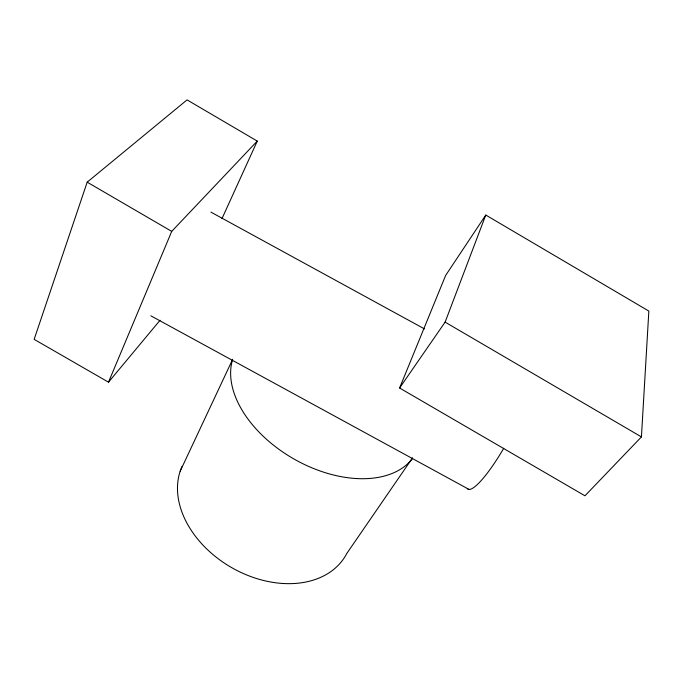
<?xml version="1.0" encoding="UTF-8"?>
<svg xmlns="http://www.w3.org/2000/svg" width="683" height="683" viewBox="0 0 683 683"><rect width="100%" height="100%" fill="white"/><g stroke="black" fill="none" stroke-linecap="round" stroke-linejoin="round"><path stroke-width="1.02" d="M641.431 436.898L648.85 311.081L485.784 215.043L445.632 275.462L399.589 387.995L584.964 495.798L641.431 436.898L445.111 322.128L485.784 215.043M221.966 218.654L257.269 141.099L187.057 99.88L87.193 182.165L34.15 339.349L108.495 382.181L160.027 320.284M108.495 382.181L171.715 231.383L257.269 141.099M180.167 471.227L232.681 359.292M412.583 457.789L346.785 553.486A93.255 67.651 30.1 0 1 235.43 569.69A93.255 67.651 30.1 0 1 182.079 466.327M399.589 387.995L445.111 322.128M210.936 212.131L424.416 328.882M150.866 315.828L469.084 489.446M87.193 182.165L171.715 231.383M412.541 458.481A103.372 64.97 29.8 0 1 296.704 460.53A103.372 64.97 29.8 0 1 232.408 360.214M503.747 448.261A59.891 11.543 -61 0 1 467.266 488.558"/></g></svg>
